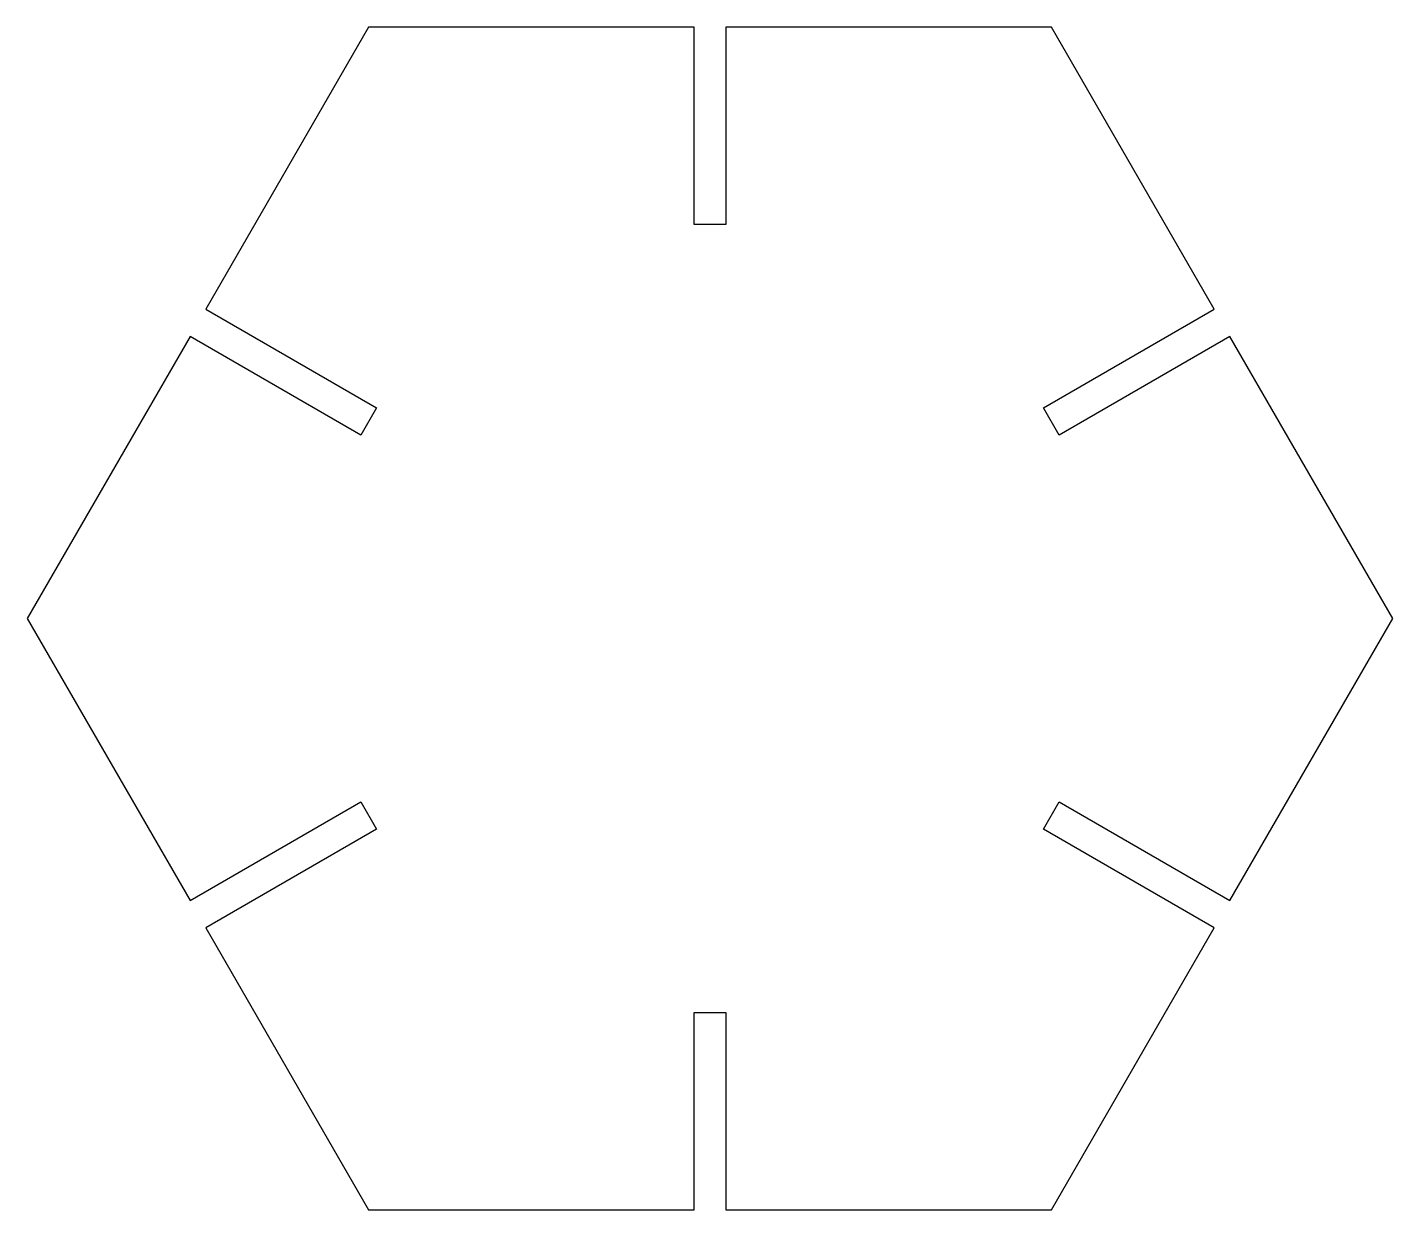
# Model space of a CAD drawing. Header units: millimetres. Extents: x 36 to 174, y 88 to 209.
import ezdxf

# ---------------------------------------------------------------- set-up
doc = ezdxf.new("R2010")
doc.units = ezdxf.units.MM
doc.layers.add('Capa_1', color=7, linetype='CONTINUOUS')

msp = doc.modelspace()

# ---------------------------------------------------------------- linework, layer by layer
at = {"layer": 'Capa_1', "color": 7}
msp.add_lwpolyline([(103.48952, 88.5), (103.48952, 108.50001), (106.68952, 108.50001), (106.68952, 88.5), (139.73054, 88.5), (156.25105, 117.11437), (138.93054, 127.11437), (140.53054, 129.88564), (157.85105, 119.88564), (174.37156, 148.5), (157.85105, 177.11436), (140.53054, 167.11437), (138.93054, 169.88565), (156.25105, 179.88565), (139.73054, 208.500005), (106.68952, 208.500005), (106.68952, 188.5), (103.48952, 188.5), (103.48952, 208.500005), (70.448509, 208.500005), (53.928001, 179.88565), (71.248509, 169.88565), (69.648509, 167.11437), (52.328001, 177.11436), (35.807493, 148.5), (52.328001, 119.88564), (69.648509, 129.88564), (71.248509, 127.11437), (53.928001, 117.11437), (70.448509, 88.5)], close=True, dxfattribs=at)

doc.saveas('drawing.dxf')
